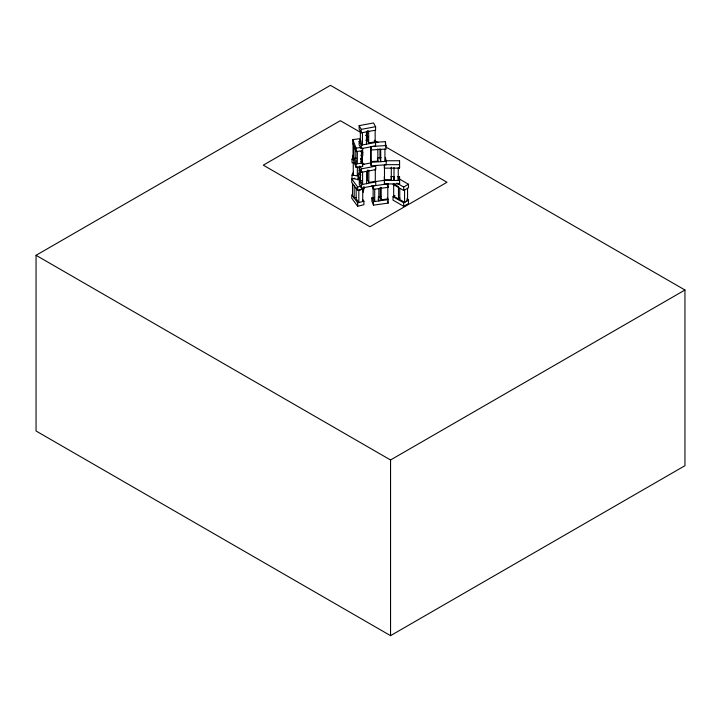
<?xml version="1.0" encoding="UTF-8"?>
<svg xmlns="http://www.w3.org/2000/svg" width="721" height="721" viewBox="0 0 721 721"><rect width="100%" height="100%" fill="white"/><g stroke="black" fill="none" stroke-linecap="round" stroke-linejoin="round"><path stroke-width="1.08" d="M363.979 186.721L363.366 192.165L363.366 188.695M355.3 163.207L352.019 162.685L352.019 159.215L352.966 157.358M360.906 155.682L362.807 151.969L360.635 151.599M360.906 174.942L358.535 179.583L352.019 178.475L352.019 175.014L353.443 172.229M360.906 159.152L362.807 155.43L362.807 151.969M358.535 179.583L358.535 176.122L360.906 171.472M36.05 255.306L330.452 85.339L684.95 290.004L684.95 465.694L390.548 635.661L36.05 430.996L36.05 255.306L390.548 459.98L684.95 290.004M396.901 183.107L403.697 187.036L408.501 184.261L408.501 187.73L403.697 190.497L393.026 184.333M406.563 198.933L408.501 200.05L408.501 203.52L403.697 206.296L393.026 200.132L393.026 196.662L394.946 195.553M398.488 199.014L398.488 186.694L393.684 183.918L393.684 196.238L398.488 199.014L399.993 198.149M399.758 188.298L399.758 199.51L404.562 202.277L407.563 200.546L407.563 188.217M393.026 196.662L403.697 202.826L408.501 200.05M363.916 187.181L363.916 188.911L357.67 190.452L351.74 182.44L351.74 178.97L354.858 178.204M351.74 178.97L357.67 186.991L361.834 185.964M352.506 183.431L352.506 195.751L354.173 198.005L356.255 197.491M357.67 202.781L363.916 201.24L363.916 204.71L357.67 206.251L351.74 198.23L351.74 194.769L357.67 202.781L357.67 206.251M359.148 125.643L373.514 122.958L375.596 126.698L375.596 130.159L361.23 132.844L359.148 129.104L359.148 125.643L361.23 129.374L361.23 132.844M361.23 129.374L375.596 126.698M374.56 140.622L375.596 142.488L375.596 145.957L361.23 148.634L359.148 144.903L359.148 141.433L361.356 141.019M365.772 140.198L367.989 139.784M367.386 130.582L367.386 140.667L368.683 143.001L375.154 141.794L375.154 130.591M359.148 141.433L361.23 145.164L375.596 142.488M362.609 164.487L371.45 162.838M359.815 166.037L361.383 168.84L375.749 166.154L375.749 169.624L361.383 172.301L359.292 168.57M359.292 180.899L361.383 184.63L375.749 181.953L375.749 185.414L361.383 188.1L359.292 184.36L359.292 180.899L361.5 180.484M367.53 170.048L367.53 180.133L368.828 182.458L375.299 181.259L375.299 168.93M375.028 181.629L384.464 180.322M373.478 189.353L388.15 187.307L388.15 183.837L373.478 185.883L373.478 189.353L371.883 185.54M387.357 197.725L388.15 199.636L388.15 203.097L373.478 205.143L371.883 201.33L371.883 197.86L373.983 197.572M378.174 196.986L381.319 196.545M380.201 187.37L380.201 197.455L381.193 199.843L387.799 198.924L387.799 186.595M371.883 197.86L373.478 201.673L388.15 199.636M362.708 148.111L362.708 150.716L356.084 151.572L352.767 143.073L352.767 139.604L359.391 138.747L360.5 141.577M352.767 139.604L356.084 148.111L361.609 147.39M356.192 158.223L353.975 158.512L353.975 146.183M356.084 163.901L362.708 163.036L362.708 166.506L356.084 167.371L352.767 158.863L352.767 155.403L356.084 163.901L356.084 167.371M374.731 142.334L385.447 141.658L386.195 149.022L371.189 149.977L370.639 146.814L370.639 159.134M386.195 145.552L371.189 146.507L371.189 149.977M377.948 157.926L381.166 157.719M377.858 148.814L377.858 161.144L371.108 161.576L371.108 149.247M371.189 162.306L386.195 161.351L386.195 164.812L371.189 165.767L370.441 158.404L371.189 165.767M385.51 160.756L399.524 160.738L399.542 168.128L384.446 168.146L384.446 164.676L399.542 164.658L399.542 168.128M390.899 176.537L394.135 176.537M397.37 176.528L399.524 176.528L399.542 183.918L384.446 183.936L384.428 176.546L384.446 183.936M391.287 167.191L391.296 179.727L384.5 179.736L384.491 164.956L384.446 168.146M384.446 180.466L399.542 180.448L399.542 183.918M362.411 164.127L364.348 164.199M352.019 159.215L354.191 159.584M359.076 170.444L361.248 170.814M352.019 175.014L358.535 176.122M360.689 132.448L340.33 120.686L263.291 165.163L369.954 226.745L446.993 182.269L385.906 147.003M365.538 135.242L368.449 136.927M374.262 140.289L378.146 142.524M398.803 178.655L408.501 184.261M357.986 177.429L360.626 180.998M362.6 199.456L363.916 201.24M387.357 185.396L388.15 187.307M387.357 201.195L388.15 203.097M378.047 199.023L378.84 200.925L378.84 188.605M360.87 158.314L362.708 163.036M360.716 161.252L361.464 163.171L361.464 150.842M386.195 161.351L385.447 157.448L385.447 160.918M377.398 158.701L377.858 161.144M398.253 176.528L398.262 180.448L398.253 167.569M394.008 176.537L394.017 180.457L394.008 167.569M391.287 177.276L391.296 179.727M404.562 189.956L404.562 202.277M403.697 187.036L403.697 190.497M403.697 202.826L403.697 206.296M399.524 160.738L399.524 164.199M399.524 176.528L399.524 179.998M390.548 459.98L390.548 635.661M385.447 141.658L385.447 145.119M384.933 149.103L384.933 161.423M381.193 187.514L381.193 199.843M380.706 149.373L380.706 161.693L379.967 157.8L379.967 148.832M374.713 189.181L374.713 201.501L373.127 197.689L373.127 187.604M373.478 201.673L373.478 205.143M368.828 170.138L368.828 182.458M368.683 130.672L368.683 143.001M366.629 171.328L366.629 183.648M366.484 131.862L366.484 144.191M362.726 201.501L362.726 189.172L358.824 190.137L358.824 202.457L356.156 198.852L356.156 187.649M362.591 172.076L362.591 184.405L360.5 180.674L360.5 169.462M362.447 132.61L362.447 144.939L360.356 141.208L360.356 131.123M362.447 156.142L362.447 165.1M361.383 168.84L361.383 172.301M361.383 184.63L361.383 188.1M361.23 145.164L361.23 148.634M361.248 158.494L361.248 160.729M359.256 166.515L359.256 172.121L357.337 175.879L357.337 166.921M357.986 178.303L357.986 180.034M357.67 186.991L357.67 190.452M357.319 151.383L357.319 163.712L355.832 159.882L355.832 149.797M356.084 148.111L356.084 151.572M354.173 185.685L354.173 198.005M353.263 162.865L353.263 175.185M353.047 143.794L353.047 156.115"/></g></svg>
